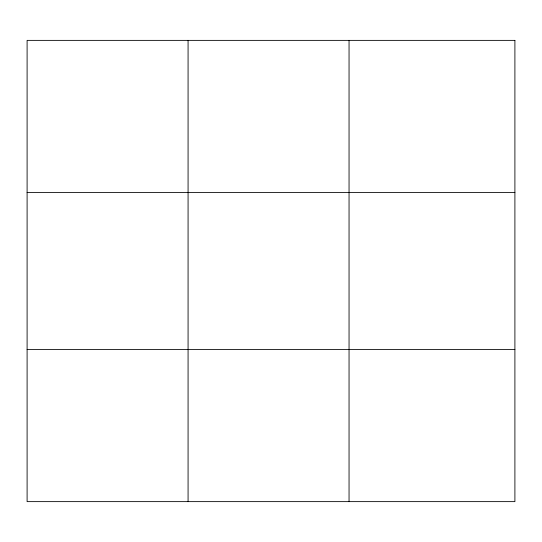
<?xml version="1.0" encoding="UTF-8"?>
<svg xmlns="http://www.w3.org/2000/svg" width="542" height="542" viewBox="0 0 542 542"><rect width="100%" height="100%" fill="white"/><g stroke="black" fill="none" stroke-linecap="round" stroke-linejoin="round"><path stroke-width="0.81" d="M188.074 40.372L188.074 501.628M349.048 40.372L349.048 501.628M27.1 192.586L514.9 192.586M27.1 349.414L514.9 349.414M514.9 40.372L514.9 501.628L27.1 501.628L27.1 40.372L514.9 40.372"/></g></svg>
